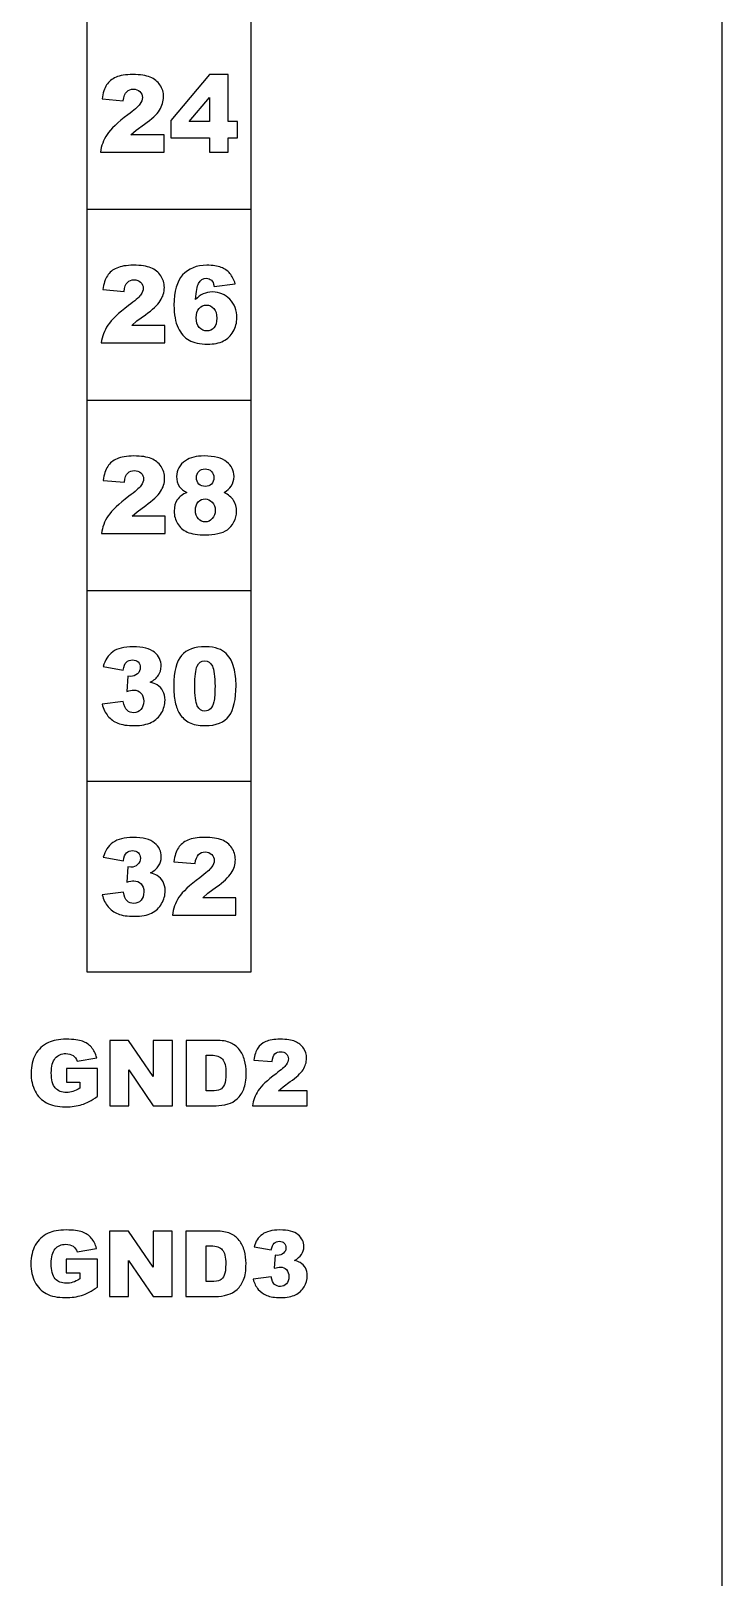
# Model space of a CAD drawing. Header units: millimetres. Extents: x 110 to 142, y 44 to 174.
# Drawn here: x 129.81 to 142.49, y 59.17 to 87.54 of the extents above; entities that cross this region are included whole.
import ezdxf

# ---------------------------------------------------------------- set-up
doc = ezdxf.new("R2010")
doc.units = ezdxf.units.MM
doc.header["$LTSCALE"] = 16.335
doc.layers.get('0').update_dxf_attribs({"linetype": 'CONTINUOUS'})

msp = doc.modelspace()

# ---------------------------------------------------------------- linework, layer by layer
at = {"linetype": 'Continuous'}
for p, q in [((142.492, 50.02), (142.492, 135.92)), ((130.842, 70.27), (130.842, 126.27)), ((133.842, 126.27), (133.842, 70.27)), ((133.086, 86.744), (132.377, 85.902)), ((133.425, 86.744), (133.086, 86.744)), ((133.425, 85.883), (133.425, 86.744)), ((131.113, 86.297), (131.503, 86.265)), ((132.711, 85.883), (133.086, 86.324)), ((133.086, 86.324), (133.086, 85.883)), ((131.644, 85.637), (131.737, 85.722)), ((131.737, 85.722), (131.894, 85.836)), ((132.377, 85.902), (132.377, 85.582)), ((133.086, 85.883), (132.711, 85.883)), ((133.601, 85.883), (133.425, 85.883)), ((133.601, 85.582), (133.601, 85.883)), ((132.251, 85.637), (131.644, 85.637)), ((132.251, 85.32), (132.251, 85.637)), ((132.377, 85.582), (133.086, 85.582)), ((133.086, 85.582), (133.086, 85.32)), ((133.425, 85.582), (133.601, 85.582)), ((133.425, 85.32), (133.425, 85.582)), ((131.084, 85.32), (132.251, 85.32)), ((133.086, 85.32), (133.425, 85.32)), ((133.842, 84.27), (130.842, 84.27)), ((133.17, 82.857), (133.557, 82.905)), ((131.127, 82.797), (131.516, 82.765)), ((131.751, 82.222), (131.908, 82.336)), ((131.658, 82.137), (131.751, 82.222)), ((132.265, 82.137), (131.658, 82.137)), ((132.265, 81.82), (132.265, 82.137)), ((131.098, 81.82), (132.265, 81.82)), ((130.842, 80.77), (133.842, 80.77)), ((131.133, 79.297), (131.522, 79.265)), ((131.663, 78.637), (131.756, 78.722)), ((132.271, 78.637), (131.663, 78.637)), ((131.756, 78.722), (131.914, 78.836)), ((132.271, 78.32), (132.271, 78.637)), ((131.104, 78.32), (132.271, 78.32)), ((133.842, 77.27), (130.842, 77.27)), ((131.133, 75.881), (131.501, 75.815)), ((131.585, 75.702), (131.565, 75.424)), ((131.636, 75.698), (131.585, 75.702)), ((131.501, 75.241), (131.112, 75.19)), ((133.842, 73.77), (130.842, 73.77)), ((131.136, 72.381), (131.504, 72.315)), ((131.588, 72.202), (131.568, 71.924)), ((131.639, 72.198), (131.588, 72.202)), ((132.431, 72.297), (132.821, 72.265)), ((133.055, 71.722), (133.212, 71.836)), ((131.504, 71.741), (131.115, 71.69)), ((132.962, 71.637), (133.055, 71.722)), ((133.57, 71.637), (132.962, 71.637)), ((133.57, 71.32), (133.57, 71.637)), ((132.403, 71.32), (133.57, 71.32)), ((133.842, 70.27), (130.842, 70.27)), ((131.601, 69.02), (131.255, 69.02)), ((131.255, 69.02), (131.255, 67.82)), ((132.053, 68.355), (131.601, 69.02)), ((132.403, 69.02), (132.053, 69.02)), ((132.053, 69.02), (132.053, 68.355)), ((132.403, 67.82), (132.403, 69.02)), ((133.205, 69.02), (132.654, 69.02)), ((132.654, 69.02), (132.654, 67.82)), ((130.658, 68.637), (131.016, 68.701)), ((133.025, 68.748), (133.117, 68.748)), ((133.025, 68.093), (133.025, 68.748)), ((131.032, 68.504), (130.459, 68.504)), ((130.459, 68.504), (130.459, 68.255)), ((131.032, 67.993), (131.032, 68.504)), ((131.604, 68.478), (132.053, 67.82)), ((131.604, 67.82), (131.604, 68.478)), ((133.899, 68.657), (134.233, 68.63)), ((130.459, 68.255), (130.707, 68.255)), ((130.707, 68.255), (130.707, 68.142)), ((134.354, 68.092), (134.434, 68.164)), ((134.434, 68.164), (134.568, 68.262)), ((131.255, 67.82), (131.604, 67.82)), ((132.053, 67.82), (132.403, 67.82)), ((132.654, 67.82), (133.205, 67.82)), ((133.116, 68.093), (133.025, 68.093)), ((133.874, 67.82), (134.875, 67.82)), ((134.875, 68.092), (134.354, 68.092)), ((134.875, 67.82), (134.875, 68.092)), ((131.598, 65.52), (131.252, 65.52)), ((131.252, 65.52), (131.252, 64.32)), ((132.05, 64.855), (131.598, 65.52)), ((132.4, 65.52), (132.05, 65.52)), ((132.05, 65.52), (132.05, 64.855)), ((132.4, 64.32), (132.4, 65.52)), ((133.202, 65.52), (132.651, 65.52)), ((132.651, 65.52), (132.651, 64.32)), ((131.03, 65.004), (130.457, 65.004)), ((130.457, 65.004), (130.457, 64.755)), ((130.655, 65.137), (131.013, 65.201)), ((131.03, 64.493), (131.03, 65.004)), ((133.022, 65.248), (133.114, 65.248)), ((133.022, 64.593), (133.022, 65.248)), ((133.904, 65.229), (134.219, 65.173)), ((134.291, 65.076), (134.274, 64.838)), ((134.335, 65.072), (134.291, 65.076)), ((130.457, 64.755), (130.705, 64.755)), ((130.705, 64.755), (130.705, 64.642)), ((131.601, 64.978), (132.05, 64.32)), ((131.601, 64.32), (131.601, 64.978)), ((133.113, 64.593), (133.022, 64.593)), ((134.219, 64.681), (133.886, 64.637)), ((131.252, 64.32), (131.601, 64.32)), ((132.05, 64.32), (132.4, 64.32)), ((132.651, 64.32), (133.202, 64.32))]:
    msp.add_line(p, q, dxfattribs=at)
msp.add_arc((133.017, 79.367), 1.071, 270.0061, 282.0044, dxfattribs=at)
for points in [[(131.197, 86.553), (131.156, 86.492), (131.128, 86.406), (131.113, 86.297)], [(131.369, 86.694), (131.294, 86.662), (131.237, 86.614), (131.197, 86.553)], [(131.677, 86.744), (131.546, 86.744), (131.443, 86.727), (131.369, 86.694)], [(131.996, 86.697), (131.92, 86.728), (131.814, 86.744), (131.677, 86.744)], [(132.176, 86.553), (132.132, 86.618), (132.073, 86.666), (131.996, 86.697)], [(132.242, 86.336), (132.242, 86.416), (132.22, 86.488), (132.176, 86.553)], [(131.503, 86.265), (131.513, 86.344), (131.534, 86.399), (131.566, 86.43)], [(131.566, 86.43), (131.597, 86.461), (131.638, 86.477), (131.688, 86.477)], [(131.688, 86.477), (131.736, 86.477), (131.775, 86.462), (131.806, 86.432)], [(131.806, 86.432), (131.838, 86.401), (131.854, 86.365), (131.854, 86.323)], [(131.854, 86.323), (131.854, 86.283), (131.838, 86.242), (131.806, 86.198)], [(132.167, 86.091), (132.216, 86.169), (132.242, 86.25), (132.242, 86.336)], [(131.588, 86.005), (131.4, 85.866), (131.273, 85.746), (131.206, 85.645)], [(131.806, 86.198), (131.774, 86.154), (131.701, 86.089), (131.588, 86.005)], [(131.894, 85.836), (132.026, 85.928), (132.117, 86.013), (132.167, 86.091)], [(131.206, 85.645), (131.138, 85.543), (131.098, 85.435), (131.084, 85.32)], [(131.383, 83.194), (131.308, 83.162), (131.251, 83.114), (131.21, 83.053)], [(131.691, 83.244), (131.559, 83.244), (131.457, 83.227), (131.383, 83.194)], [(132.01, 83.197), (131.934, 83.228), (131.828, 83.244), (131.691, 83.244)], [(132.19, 83.053), (132.146, 83.118), (132.087, 83.166), (132.01, 83.197)], [(133.035, 83.244), (132.846, 83.244), (132.699, 83.185), (132.592, 83.067)], [(133.298, 83.205), (133.233, 83.23), (133.146, 83.244), (133.035, 83.244)], [(133.46, 83.092), (133.417, 83.142), (133.363, 83.179), (133.298, 83.205)], [(131.21, 83.053), (131.17, 82.992), (131.142, 82.906), (131.127, 82.797)], [(131.516, 82.765), (131.527, 82.844), (131.548, 82.899), (131.58, 82.93)], [(131.58, 82.93), (131.611, 82.961), (131.652, 82.977), (131.702, 82.977)], [(131.702, 82.977), (131.749, 82.977), (131.789, 82.962), (131.82, 82.932)], [(131.82, 82.932), (131.852, 82.901), (131.868, 82.865), (131.868, 82.823)], [(132.256, 82.836), (132.256, 82.916), (132.234, 82.988), (132.19, 83.053)], [(132.592, 83.067), (132.486, 82.95), (132.433, 82.764), (132.433, 82.512)], [(132.828, 82.615), (132.839, 82.765), (132.858, 82.864), (132.884, 82.91)], [(132.884, 82.91), (132.918, 82.973), (132.968, 83.005), (133.031, 83.005)], [(133.031, 83.005), (133.065, 83.005), (133.095, 82.994), (133.119, 82.971)], [(133.119, 82.971), (133.143, 82.949), (133.16, 82.911), (133.17, 82.857)], [(133.557, 82.905), (133.534, 82.979), (133.502, 83.042), (133.46, 83.092)], [(131.82, 82.698), (131.788, 82.654), (131.715, 82.589), (131.601, 82.505)], [(131.868, 82.823), (131.868, 82.783), (131.852, 82.742), (131.82, 82.698)], [(131.908, 82.336), (132.04, 82.428), (132.13, 82.513), (132.18, 82.591)], [(132.18, 82.591), (132.23, 82.669), (132.256, 82.75), (132.256, 82.836)], [(132.971, 82.72), (132.921, 82.697), (132.873, 82.662), (132.828, 82.615)], [(133.141, 82.754), (133.076, 82.754), (133.02, 82.742), (132.971, 82.72)], [(133.457, 82.62), (133.371, 82.709), (133.265, 82.754), (133.141, 82.754)], [(133.587, 82.281), (133.587, 82.418), (133.543, 82.53), (133.457, 82.62)], [(131.601, 82.505), (131.414, 82.366), (131.287, 82.246), (131.219, 82.145)], [(132.433, 82.512), (132.433, 82.339), (132.458, 82.201), (132.509, 82.096)], [(132.841, 82.281), (132.841, 82.356), (132.859, 82.413), (132.895, 82.453)], [(132.895, 82.453), (132.932, 82.493), (132.978, 82.513), (133.032, 82.513)], [(133.032, 82.513), (133.084, 82.513), (133.128, 82.492), (133.164, 82.451)], [(133.164, 82.451), (133.2, 82.409), (133.218, 82.349), (133.218, 82.271)], [(131.219, 82.145), (131.152, 82.043), (131.112, 81.935), (131.098, 81.82)], [(132.509, 82.096), (132.559, 81.991), (132.627, 81.915), (132.712, 81.868)], [(132.898, 82.103), (132.86, 82.146), (132.841, 82.205), (132.841, 82.281)], [(133.039, 82.039), (132.983, 82.039), (132.936, 82.06), (132.898, 82.103)], [(133.167, 82.097), (133.132, 82.058), (133.089, 82.039), (133.039, 82.039)], [(133.218, 82.271), (133.218, 82.193), (133.201, 82.135), (133.167, 82.097)], [(133.339, 81.855), (133.417, 81.894), (133.477, 81.952), (133.521, 82.028)], [(133.521, 82.028), (133.565, 82.105), (133.587, 82.189), (133.587, 82.281)], [(132.712, 81.868), (132.796, 81.82), (132.909, 81.796), (133.049, 81.796)], [(133.049, 81.796), (133.166, 81.796), (133.262, 81.816), (133.339, 81.855)], [(131.697, 79.744), (131.565, 79.744), (131.463, 79.727), (131.388, 79.694)], [(132.016, 79.697), (131.939, 79.728), (131.833, 79.744), (131.697, 79.744)], [(132.986, 79.744), (132.845, 79.744), (132.731, 79.715), (132.645, 79.658)], [(133.4, 79.637), (133.311, 79.708), (133.173, 79.744), (132.986, 79.744)], [(131.216, 79.553), (131.175, 79.492), (131.148, 79.406), (131.133, 79.297)], [(131.388, 79.694), (131.314, 79.662), (131.257, 79.614), (131.216, 79.553)], [(131.585, 79.43), (131.617, 79.461), (131.658, 79.477), (131.707, 79.477)], [(131.707, 79.477), (131.755, 79.477), (131.794, 79.462), (131.826, 79.432)], [(132.195, 79.553), (132.151, 79.618), (132.092, 79.666), (132.016, 79.697)], [(132.261, 79.336), (132.261, 79.416), (132.239, 79.488), (132.195, 79.553)], [(132.645, 79.658), (132.534, 79.583), (132.48, 79.487), (132.48, 79.37)], [(132.846, 79.348), (132.846, 79.394), (132.86, 79.433), (132.89, 79.462)], [(132.89, 79.462), (132.919, 79.492), (132.957, 79.507), (133.005, 79.507)], [(133.005, 79.507), (133.051, 79.507), (133.089, 79.492), (133.12, 79.461)], [(133.12, 79.461), (133.149, 79.431), (133.165, 79.391), (133.165, 79.344)], [(133.535, 79.368), (133.535, 79.476), (133.49, 79.565), (133.4, 79.637)], [(131.522, 79.265), (131.533, 79.344), (131.554, 79.399), (131.585, 79.43)], [(131.826, 79.198), (131.793, 79.154), (131.721, 79.089), (131.607, 79.005)], [(131.826, 79.432), (131.857, 79.401), (131.874, 79.365), (131.874, 79.323)], [(131.874, 79.323), (131.874, 79.283), (131.857, 79.242), (131.826, 79.198)], [(132.186, 79.091), (132.236, 79.169), (132.261, 79.25), (132.261, 79.336)], [(132.48, 79.37), (132.48, 79.299), (132.499, 79.236), (132.537, 79.181)], [(132.537, 79.181), (132.565, 79.141), (132.61, 79.105), (132.671, 79.073)], [(132.891, 79.23), (132.86, 79.26), (132.846, 79.299), (132.846, 79.348)], [(133.012, 79.186), (132.961, 79.186), (132.921, 79.2), (132.891, 79.23)], [(133.122, 79.23), (133.093, 79.2), (133.056, 79.186), (133.012, 79.186)], [(133.165, 79.344), (133.165, 79.297), (133.15, 79.259), (133.122, 79.23)], [(133.356, 79.073), (133.413, 79.111), (133.455, 79.15), (133.482, 79.191)], [(133.482, 79.191), (133.517, 79.245), (133.535, 79.305), (133.535, 79.368)], [(131.607, 79.005), (131.42, 78.866), (131.293, 78.746), (131.225, 78.645)], [(131.914, 78.836), (132.045, 78.928), (132.136, 79.013), (132.186, 79.091)], [(132.494, 78.94), (132.456, 78.882), (132.437, 78.814), (132.437, 78.732)], [(132.671, 79.073), (132.591, 79.041), (132.533, 78.997), (132.494, 78.94)], [(132.825, 78.745), (132.825, 78.81), (132.842, 78.861), (132.878, 78.9)], [(132.878, 78.9), (132.915, 78.938), (132.957, 78.957), (133.005, 78.957)], [(133.005, 78.957), (133.054, 78.957), (133.097, 78.937), (133.134, 78.898)], [(133.134, 78.898), (133.171, 78.858), (133.191, 78.807), (133.191, 78.746)], [(133.525, 78.928), (133.488, 78.988), (133.431, 79.036), (133.356, 79.073)], [(133.581, 78.73), (133.581, 78.802), (133.562, 78.868), (133.525, 78.928)], [(131.225, 78.645), (131.157, 78.543), (131.117, 78.435), (131.104, 78.32)], [(132.437, 78.732), (132.437, 78.648), (132.457, 78.571), (132.498, 78.503)], [(132.881, 78.593), (132.843, 78.632), (132.825, 78.683), (132.825, 78.745)], [(133.191, 78.746), (133.191, 78.685), (133.171, 78.634), (133.135, 78.594)], [(133.532, 78.533), (133.565, 78.594), (133.581, 78.659), (133.581, 78.73)], [(132.498, 78.503), (132.538, 78.435), (132.598, 78.383), (132.677, 78.349)], [(132.677, 78.349), (132.755, 78.314), (132.868, 78.296), (133.017, 78.296)], [(133.01, 78.535), (132.961, 78.535), (132.918, 78.554), (132.881, 78.593)], [(133.135, 78.594), (133.098, 78.554), (133.056, 78.535), (133.01, 78.535)], [(133.239, 78.32), (133.309, 78.334), (133.367, 78.359), (133.414, 78.392)], [(133.414, 78.392), (133.461, 78.425), (133.5, 78.472), (133.532, 78.533)], [(131.309, 76.15), (131.222, 76.087), (131.164, 75.997), (131.133, 75.881)], [(131.679, 76.244), (131.519, 76.244), (131.396, 76.212), (131.309, 76.15)], [(132.075, 76.141), (131.993, 76.209), (131.861, 76.244), (131.679, 76.244)], [(132.197, 75.885), (132.197, 75.988), (132.156, 76.073), (132.075, 76.141)], [(132.572, 76.084), (132.476, 75.977), (132.428, 75.791), (132.428, 75.526)], [(133.01, 76.244), (132.813, 76.244), (132.667, 76.19), (132.572, 76.084)], [(133.242, 76.208), (133.181, 76.231), (133.104, 76.244), (133.01, 76.244)], [(133.39, 76.118), (133.352, 76.155), (133.302, 76.186), (133.242, 76.208)], [(133.48, 76), (133.458, 76.041), (133.428, 76.081), (133.39, 76.118)], [(131.501, 75.815), (131.511, 75.884), (131.531, 75.933), (131.559, 75.96)], [(131.559, 75.96), (131.588, 75.988), (131.625, 76.002), (131.671, 76.002)], [(131.671, 76.002), (131.715, 76.002), (131.75, 75.989), (131.776, 75.964)], [(131.814, 75.862), (131.814, 75.817), (131.797, 75.779), (131.763, 75.746)], [(131.776, 75.964), (131.801, 75.938), (131.814, 75.904), (131.814, 75.862)], [(132.148, 75.721), (132.18, 75.769), (132.197, 75.824), (132.197, 75.885)], [(132.814, 75.525), (132.814, 75.7), (132.829, 75.822), (132.857, 75.887)], [(132.857, 75.887), (132.886, 75.952), (132.932, 75.985), (132.997, 75.985)], [(132.997, 75.985), (133.06, 75.985), (133.106, 75.953), (133.138, 75.889)], [(133.138, 75.889), (133.169, 75.825), (133.186, 75.7), (133.186, 75.514)], [(133.533, 75.857), (133.52, 75.912), (133.502, 75.959), (133.48, 76)], [(133.572, 75.53), (133.572, 75.643), (133.559, 75.752), (133.533, 75.857)], [(131.763, 75.746), (131.728, 75.714), (131.686, 75.698), (131.636, 75.698)], [(131.998, 75.592), (132.065, 75.628), (132.114, 75.671), (132.148, 75.721)], [(132.122, 75.544), (132.093, 75.562), (132.051, 75.578), (131.998, 75.592)], [(132.23, 75.431), (132.204, 75.478), (132.168, 75.516), (132.122, 75.544)], [(132.428, 75.526), (132.428, 75.417), (132.437, 75.318), (132.456, 75.229)], [(132.861, 75.159), (132.83, 75.224), (132.814, 75.346), (132.814, 75.525)], [(133.186, 75.514), (133.186, 75.387), (133.178, 75.294), (133.165, 75.234)], [(133.444, 74.973), (133.53, 75.09), (133.572, 75.276), (133.572, 75.53)], [(131.572, 75.078), (131.539, 75.108), (131.516, 75.163), (131.501, 75.241)], [(131.565, 75.424), (131.619, 75.44), (131.661, 75.447), (131.691, 75.447)], [(131.691, 75.447), (131.748, 75.447), (131.793, 75.429), (131.827, 75.394)], [(131.877, 75.243), (131.877, 75.179), (131.859, 75.128), (131.825, 75.09)], [(131.827, 75.394), (131.86, 75.358), (131.877, 75.308), (131.877, 75.243)], [(132.205, 75.029), (132.247, 75.104), (132.269, 75.182), (132.269, 75.264)], [(132.269, 75.264), (132.269, 75.329), (132.256, 75.384), (132.23, 75.431)], [(132.456, 75.229), (132.475, 75.139), (132.501, 75.069), (132.535, 75.017)], [(133.165, 75.234), (133.151, 75.174), (133.129, 75.13), (133.101, 75.103)], [(131.112, 75.19), (131.137, 75.102), (131.174, 75.029), (131.221, 74.972)], [(131.221, 74.972), (131.269, 74.915), (131.329, 74.871), (131.403, 74.841)], [(131.695, 75.033), (131.645, 75.033), (131.604, 75.047), (131.572, 75.078)], [(131.825, 75.09), (131.791, 75.052), (131.747, 75.033), (131.695, 75.033)], [(132.02, 74.857), (132.101, 74.896), (132.162, 74.955), (132.205, 75.029)], [(132.535, 75.017), (132.581, 74.945), (132.641, 74.89), (132.714, 74.852)], [(132.999, 75.062), (132.938, 75.062), (132.893, 75.094), (132.861, 75.159)], [(133.101, 75.103), (133.072, 75.075), (133.038, 75.062), (132.999, 75.062)], [(133, 74.796), (133.21, 74.796), (133.358, 74.854), (133.444, 74.973)], [(131.403, 74.841), (131.476, 74.811), (131.577, 74.796), (131.705, 74.796)], [(131.705, 74.796), (131.834, 74.796), (131.94, 74.817), (132.02, 74.857)], [(132.714, 74.852), (132.787, 74.815), (132.881, 74.796), (133, 74.796)], [(131.312, 72.65), (131.225, 72.587), (131.167, 72.497), (131.136, 72.381)], [(131.682, 72.744), (131.522, 72.744), (131.399, 72.712), (131.312, 72.65)], [(132.078, 72.641), (131.996, 72.709), (131.864, 72.744), (131.682, 72.744)], [(132.2, 72.385), (132.2, 72.488), (132.159, 72.573), (132.078, 72.641)], [(132.687, 72.694), (132.613, 72.662), (132.555, 72.614), (132.515, 72.553)], [(132.996, 72.744), (132.864, 72.744), (132.762, 72.727), (132.687, 72.694)], [(133.314, 72.697), (133.238, 72.728), (133.132, 72.744), (132.996, 72.744)], [(133.494, 72.553), (133.45, 72.618), (133.391, 72.666), (133.314, 72.697)], [(131.504, 72.315), (131.514, 72.384), (131.534, 72.433), (131.562, 72.46)], [(131.562, 72.46), (131.591, 72.488), (131.628, 72.502), (131.674, 72.502)], [(131.674, 72.502), (131.718, 72.502), (131.753, 72.489), (131.779, 72.464)], [(131.817, 72.362), (131.817, 72.317), (131.8, 72.279), (131.766, 72.246)], [(131.779, 72.464), (131.804, 72.438), (131.817, 72.404), (131.817, 72.362)], [(132.15, 72.221), (132.183, 72.269), (132.2, 72.324), (132.2, 72.385)], [(132.515, 72.553), (132.474, 72.492), (132.447, 72.406), (132.431, 72.297)], [(132.821, 72.265), (132.831, 72.344), (132.852, 72.399), (132.884, 72.43)], [(132.884, 72.43), (132.915, 72.461), (132.957, 72.477), (133.006, 72.477)], [(133.006, 72.477), (133.054, 72.477), (133.093, 72.462), (133.125, 72.432)], [(133.125, 72.432), (133.156, 72.401), (133.172, 72.365), (133.172, 72.323)], [(133.56, 72.336), (133.56, 72.416), (133.538, 72.488), (133.494, 72.553)], [(131.766, 72.246), (131.731, 72.214), (131.689, 72.198), (131.639, 72.198)], [(132.001, 72.092), (132.067, 72.128), (132.117, 72.171), (132.15, 72.221)], [(132.125, 72.044), (132.096, 72.062), (132.054, 72.078), (132.001, 72.092)], [(133.124, 72.198), (133.092, 72.154), (133.02, 72.089), (132.906, 72.005)], [(133.172, 72.323), (133.172, 72.283), (133.156, 72.242), (133.124, 72.198)], [(133.212, 71.836), (133.344, 71.928), (133.435, 72.013), (133.485, 72.091)], [(133.485, 72.091), (133.534, 72.169), (133.56, 72.25), (133.56, 72.336)], [(131.568, 71.924), (131.621, 71.94), (131.663, 71.947), (131.694, 71.947)], [(131.694, 71.947), (131.751, 71.947), (131.796, 71.929), (131.829, 71.894)], [(131.829, 71.894), (131.863, 71.858), (131.88, 71.808), (131.88, 71.743)], [(132.233, 71.931), (132.207, 71.978), (132.171, 72.016), (132.125, 72.044)], [(132.272, 71.764), (132.272, 71.829), (132.258, 71.884), (132.233, 71.931)], [(132.906, 72.005), (132.719, 71.866), (132.592, 71.746), (132.524, 71.645)], [(131.115, 71.69), (131.14, 71.602), (131.176, 71.529), (131.224, 71.472)], [(131.575, 71.578), (131.542, 71.608), (131.519, 71.663), (131.504, 71.741)], [(131.698, 71.533), (131.648, 71.533), (131.607, 71.547), (131.575, 71.578)], [(131.828, 71.59), (131.793, 71.552), (131.749, 71.533), (131.698, 71.533)], [(131.88, 71.743), (131.88, 71.679), (131.862, 71.628), (131.828, 71.59)], [(132.023, 71.357), (132.104, 71.396), (132.165, 71.455), (132.207, 71.529)], [(132.207, 71.529), (132.25, 71.604), (132.272, 71.682), (132.272, 71.764)], [(132.524, 71.645), (132.456, 71.543), (132.416, 71.435), (132.403, 71.32)], [(131.224, 71.472), (131.272, 71.415), (131.332, 71.371), (131.406, 71.341)], [(131.406, 71.341), (131.479, 71.311), (131.579, 71.296), (131.707, 71.296)], [(131.707, 71.296), (131.837, 71.296), (131.943, 71.317), (132.023, 71.357)], [(130.129, 68.982), (130.024, 68.932), (129.945, 68.858), (129.891, 68.761)], [(130.457, 69.04), (130.319, 69.04), (130.21, 69.021), (130.129, 68.982)], [(130.754, 69.004), (130.689, 69.028), (130.59, 69.04), (130.457, 69.04)], [(130.918, 68.892), (130.874, 68.943), (130.82, 68.98), (130.754, 69.004)], [(133.468, 68.976), (133.4, 69.005), (133.313, 69.02), (133.205, 69.02)], [(133.633, 68.849), (133.59, 68.904), (133.535, 68.946), (133.468, 68.976)], [(134.118, 68.998), (134.054, 68.97), (134.005, 68.929), (133.971, 68.877)], [(134.383, 69.04), (134.27, 69.04), (134.182, 69.026), (134.118, 68.998)], [(134.656, 69), (134.591, 69.027), (134.5, 69.04), (134.383, 69.04)], [(134.81, 68.877), (134.772, 68.932), (134.722, 68.973), (134.656, 69)], [(129.891, 68.761), (129.837, 68.665), (129.81, 68.551), (129.81, 68.42)], [(130.182, 68.424), (130.182, 68.546), (130.206, 68.635), (130.254, 68.692)], [(130.254, 68.692), (130.302, 68.748), (130.367, 68.777), (130.449, 68.777)], [(130.449, 68.777), (130.503, 68.777), (130.548, 68.765), (130.583, 68.741)], [(130.583, 68.741), (130.618, 68.716), (130.644, 68.682), (130.658, 68.637)], [(131.016, 68.701), (130.994, 68.778), (130.961, 68.842), (130.918, 68.892)], [(133.117, 68.748), (133.213, 68.748), (133.282, 68.724), (133.323, 68.677)], [(133.323, 68.677), (133.364, 68.63), (133.386, 68.544), (133.386, 68.417)], [(133.729, 68.657), (133.709, 68.729), (133.677, 68.793), (133.633, 68.849)], [(133.971, 68.877), (133.936, 68.824), (133.912, 68.751), (133.899, 68.657)], [(134.233, 68.63), (134.242, 68.697), (134.26, 68.745), (134.287, 68.772)], [(134.287, 68.772), (134.314, 68.798), (134.349, 68.812), (134.392, 68.812)], [(134.392, 68.812), (134.433, 68.812), (134.466, 68.799), (134.493, 68.773)], [(134.493, 68.773), (134.52, 68.747), (134.534, 68.715), (134.534, 68.679)], [(134.534, 68.679), (134.534, 68.645), (134.52, 68.61), (134.493, 68.572)], [(134.802, 68.481), (134.844, 68.548), (134.866, 68.617), (134.866, 68.691)], [(134.866, 68.691), (134.866, 68.76), (134.848, 68.821), (134.81, 68.877)], [(129.81, 68.42), (129.81, 68.296), (129.835, 68.185), (129.884, 68.089)], [(130.255, 68.146), (130.206, 68.201), (130.182, 68.294), (130.182, 68.424)], [(133.386, 68.417), (133.386, 68.32), (133.376, 68.251), (133.358, 68.208)], [(133.714, 68.125), (133.743, 68.196), (133.758, 68.296), (133.758, 68.424)], [(133.758, 68.424), (133.758, 68.506), (133.748, 68.583), (133.729, 68.657)], [(134.306, 68.407), (134.145, 68.288), (134.036, 68.185), (133.978, 68.098)], [(134.493, 68.572), (134.465, 68.535), (134.403, 68.479), (134.306, 68.407)], [(134.568, 68.262), (134.681, 68.341), (134.759, 68.414), (134.802, 68.481)], [(130.459, 68.062), (130.372, 68.062), (130.304, 68.09), (130.255, 68.146)], [(130.707, 68.142), (130.658, 68.112), (130.616, 68.092), (130.578, 68.08)], [(133.281, 68.118), (133.248, 68.101), (133.193, 68.093), (133.116, 68.093)], [(133.358, 68.208), (133.339, 68.165), (133.314, 68.135), (133.281, 68.118)], [(133.593, 67.948), (133.644, 67.995), (133.684, 68.055), (133.714, 68.125)], [(129.884, 68.089), (129.933, 67.993), (130.003, 67.921), (130.093, 67.872)], [(130.093, 67.872), (130.183, 67.823), (130.299, 67.8), (130.441, 67.8)], [(130.441, 67.8), (130.557, 67.8), (130.657, 67.813), (130.741, 67.84)], [(130.578, 68.08), (130.54, 68.068), (130.5, 68.062), (130.459, 68.062)], [(130.741, 67.84), (130.825, 67.867), (130.923, 67.917), (131.032, 67.993)], [(133.205, 67.82), (133.27, 67.82), (133.344, 67.831), (133.426, 67.853)], [(133.426, 67.853), (133.485, 67.868), (133.54, 67.9), (133.593, 67.948)], [(133.978, 68.098), (133.92, 68.012), (133.886, 67.918), (133.874, 67.82)], [(130.126, 65.482), (130.021, 65.432), (129.942, 65.358), (129.888, 65.261)], [(130.454, 65.54), (130.317, 65.54), (130.207, 65.521), (130.126, 65.482)], [(130.251, 65.192), (130.299, 65.248), (130.364, 65.277), (130.446, 65.277)], [(130.446, 65.277), (130.5, 65.277), (130.545, 65.265), (130.58, 65.241)], [(130.751, 65.504), (130.686, 65.528), (130.587, 65.54), (130.454, 65.54)], [(130.915, 65.392), (130.872, 65.443), (130.817, 65.48), (130.751, 65.504)], [(131.013, 65.201), (130.991, 65.278), (130.958, 65.342), (130.915, 65.392)], [(133.465, 65.476), (133.398, 65.505), (133.31, 65.52), (133.202, 65.52)], [(133.63, 65.349), (133.587, 65.404), (133.532, 65.446), (133.465, 65.476)], [(133.726, 65.157), (133.706, 65.229), (133.674, 65.293), (133.63, 65.349)], [(134.055, 65.46), (133.98, 65.406), (133.93, 65.329), (133.904, 65.229)], [(134.372, 65.54), (134.235, 65.54), (134.129, 65.513), (134.055, 65.46)], [(134.219, 65.173), (134.228, 65.232), (134.245, 65.274), (134.269, 65.297)], [(134.269, 65.297), (134.294, 65.321), (134.326, 65.333), (134.365, 65.333)], [(134.365, 65.333), (134.403, 65.333), (134.433, 65.322), (134.455, 65.3)], [(134.711, 65.452), (134.641, 65.511), (134.528, 65.54), (134.372, 65.54)], [(134.455, 65.3), (134.476, 65.279), (134.488, 65.249), (134.488, 65.213)], [(134.816, 65.233), (134.816, 65.321), (134.781, 65.394), (134.711, 65.452)], [(129.888, 65.261), (129.834, 65.165), (129.807, 65.051), (129.807, 64.92)], [(130.179, 64.924), (130.179, 65.046), (130.203, 65.135), (130.251, 65.192)], [(130.58, 65.241), (130.615, 65.216), (130.641, 65.182), (130.655, 65.137)], [(133.114, 65.248), (133.21, 65.248), (133.279, 65.224), (133.32, 65.177)], [(133.32, 65.177), (133.362, 65.13), (133.383, 65.044), (133.383, 64.917)], [(133.755, 64.924), (133.755, 65.006), (133.745, 65.083), (133.726, 65.157)], [(134.444, 65.114), (134.414, 65.086), (134.378, 65.072), (134.335, 65.072)], [(134.488, 65.213), (134.488, 65.175), (134.473, 65.142), (134.444, 65.114)], [(134.645, 64.981), (134.702, 65.012), (134.745, 65.049), (134.773, 65.092)], [(134.751, 64.941), (134.727, 64.956), (134.691, 64.97), (134.645, 64.981)], [(134.773, 65.092), (134.801, 65.134), (134.816, 65.18), (134.816, 65.233)], [(129.807, 64.92), (129.807, 64.796), (129.832, 64.685), (129.881, 64.589)], [(130.252, 64.646), (130.203, 64.701), (130.179, 64.794), (130.179, 64.924)], [(133.355, 64.708), (133.336, 64.665), (133.311, 64.635), (133.278, 64.618)], [(133.383, 64.917), (133.383, 64.82), (133.373, 64.751), (133.355, 64.708)], [(133.711, 64.625), (133.741, 64.696), (133.755, 64.796), (133.755, 64.924)], [(134.274, 64.838), (134.32, 64.851), (134.356, 64.858), (134.382, 64.858)], [(134.382, 64.858), (134.431, 64.858), (134.47, 64.842), (134.498, 64.812)], [(134.498, 64.812), (134.527, 64.781), (134.542, 64.738), (134.542, 64.683)], [(134.844, 64.844), (134.822, 64.884), (134.791, 64.917), (134.751, 64.941)], [(134.822, 64.499), (134.859, 64.563), (134.878, 64.63), (134.878, 64.701)], [(134.878, 64.701), (134.878, 64.756), (134.866, 64.804), (134.844, 64.844)], [(129.881, 64.589), (129.93, 64.493), (130, 64.421), (130.09, 64.372)], [(130.457, 64.562), (130.369, 64.562), (130.301, 64.59), (130.252, 64.646)], [(130.575, 64.58), (130.538, 64.568), (130.497, 64.562), (130.457, 64.562)], [(130.705, 64.642), (130.655, 64.612), (130.613, 64.592), (130.575, 64.58)], [(130.738, 64.34), (130.822, 64.367), (130.92, 64.417), (131.03, 64.493)], [(133.278, 64.618), (133.245, 64.601), (133.19, 64.593), (133.113, 64.593)], [(133.423, 64.353), (133.482, 64.368), (133.538, 64.4), (133.59, 64.448)], [(133.59, 64.448), (133.642, 64.495), (133.682, 64.555), (133.711, 64.625)], [(133.886, 64.637), (133.908, 64.561), (133.939, 64.499), (133.98, 64.45)], [(133.98, 64.45), (134.021, 64.401), (134.072, 64.363), (134.135, 64.338)], [(134.28, 64.541), (134.252, 64.567), (134.233, 64.614), (134.219, 64.681)], [(134.386, 64.503), (134.343, 64.503), (134.308, 64.515), (134.28, 64.541)], [(134.497, 64.552), (134.467, 64.519), (134.43, 64.503), (134.386, 64.503)], [(134.542, 64.683), (134.542, 64.628), (134.526, 64.584), (134.497, 64.552)], [(134.665, 64.351), (134.733, 64.385), (134.786, 64.435), (134.822, 64.499)], [(130.09, 64.372), (130.18, 64.323), (130.296, 64.3), (130.439, 64.3)], [(130.439, 64.3), (130.554, 64.3), (130.654, 64.313), (130.738, 64.34)], [(133.202, 64.32), (133.267, 64.32), (133.341, 64.331), (133.423, 64.353)], [(134.135, 64.338), (134.198, 64.313), (134.284, 64.3), (134.394, 64.3)], [(134.394, 64.3), (134.505, 64.3), (134.596, 64.318), (134.665, 64.351)]]:
    msp.add_open_spline(points, degree=3, dxfattribs=at)

doc.saveas('drawing.dxf')
